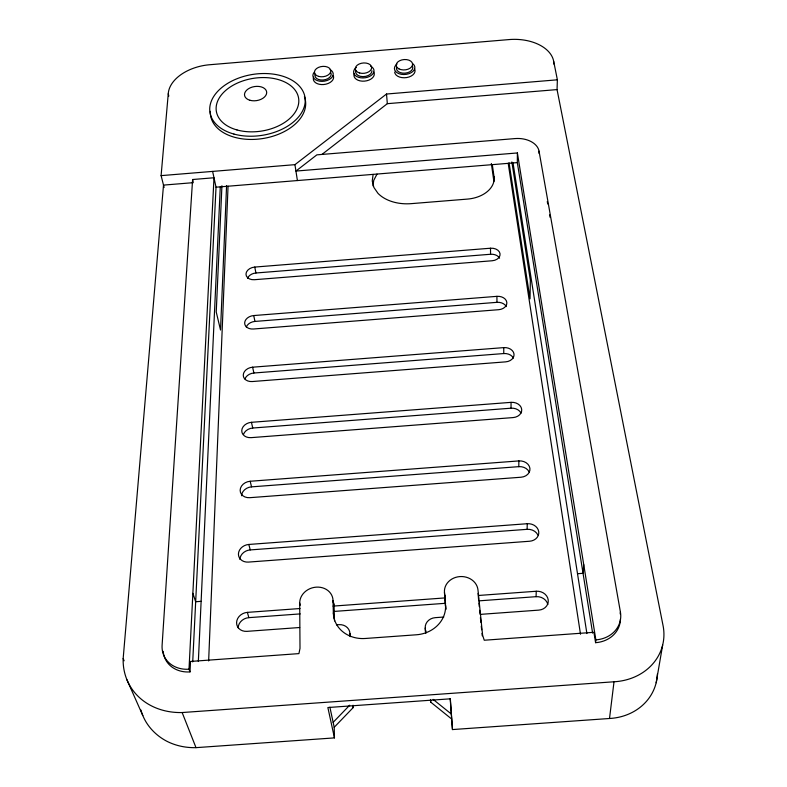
<?xml version="1.0" encoding="UTF-8"?>
<svg xmlns="http://www.w3.org/2000/svg" width="787" height="787" viewBox="0 0 787 787"><rect width="100%" height="100%" fill="white"/><g stroke="black" fill="none" stroke-linecap="round" stroke-linejoin="round"><path stroke-width="1.18" d="M521.014 413.096A9.621 7.634 1.1 0 0 511.038 408.197L511.048 402.354L251.437 422.314A9.621 7.565 -13.8 0 0 241.757 430.705A9.621 7.565 -13.8 0 0 251.112 437.641L513.075 417.582A9.67 7.644 1 0 0 521.683 409.23A9.67 7.644 1 0 0 511.048 402.354M592.621 633.132L517.325 162.604L517.393 152.953L295.942 171.064L316.866 154.852L515.072 138.581A21.78 14.628 -1 0 1 539.046 151.183L620.412 612.011L620.186 613.919M529.159 471.934A9.965 8.175 2.5 0 0 518.8 466.652L518.859 460.916L250.177 481.26A9.975 8.096 -15.5 0 0 240.153 490.212A9.975 8.096 -15.5 0 0 249.823 497.679L521.033 477.227A10.015 8.185 2.4 0 0 529.907 468.324A10.015 8.185 2.4 0 0 518.859 460.916M537.895 535.032A10.339 8.765 4.5 0 0 527.133 529.326L527.231 523.719L248.82 544.456A10.359 8.677 -18 0 0 238.431 554.028A10.359 8.677 -18 0 0 248.446 562.085L529.572 541.249A10.398 8.785 4.3 0 0 538.731 531.717A10.398 8.785 4.3 0 0 527.231 523.719M538.997 153.337L539.046 151.183M547.831 604.455A10.743 9.414 7.6 0 0 536.085 596.674L536.242 591.253L478.712 595.454M553.654 63.973L553.723 61.524A40.57 25.587 -1.6 0 0 508.412 39.635L210.247 64.691A40.265 25.322 -10.2 0 0 168.261 93.732L161.099 175.629L164.109 187.473M450.184 698.61L452.466 729.569L609.512 718.492L614.017 681.778A57.795 50.338 14.7 0 0 662.88 624.721L557.048 89.59L557.373 79.812L553.723 61.524M208.644 660.942L228.053 186.214M226.587 185.663L220.527 330.028L216.238 311.996L221.934 185.742M198.344 661.513L220.281 186.853M192.717 661.916L216.031 187.198L212.618 171.409M189.008 669.196L213.995 177.764L192.608 179.515L162.102 645.281A29.06 24.81 -26.4 0 0 189.008 669.196L190.001 671.901A28.981 24.771 -26.5 0 1 163.184 651.351M190.001 671.901L190.523 661.444L298.922 653.613L300.004 648.36L299.709 603.009A16.802 14.648 -15.1 0 1 316.148 587.151A16.802 14.648 -15.1 0 1 333.039 600.57L334.091 606.197L334.396 618.533A30.772 27.26 -10.9 0 0 334.573 620.913M583.728 564.564L583.049 573.3L577.51 573.713M124.12 660.785L123.166 658.581L163.509 185.102L193.346 182.663M620.412 619.32A29.07 25.282 12.8 0 1 595.582 642.684L595.857 639.87L517.393 152.953M373.117 174.389L372.251 181L373.894 187.454L377.967 193.327A36.989 25.302 -4.5 0 0 411.227 203.646L467.478 199.091A29.099 19.931 -2.6 0 0 494.02 176.652L492.298 164.601M372.999 185.919L373.717 180.41L376.993 174.114M656.171 682.742L662.664 645.035M140.903 710.012A64.672 56.32 -29.2 0 0 145.92 721.787C150.848 729.972 158.079 736.602 166.5 741.079A64.672 56.32 -29.2 0 0 196.002 747.65L334.455 737.891L334.209 727.277L353.127 707.651L353.048 705.231M333.147 722.338L349.703 705.201M322.109 154.311L387.332 103.677L557.048 89.59M161.099 175.629L294.938 164.66L386.515 94.027L557.373 79.812M216.031 187.198L517.325 162.604M254.762 267.068L490.488 248.22A8.765 6.306 -1.3 0 1 500.05 253.798A8.765 6.306 -1.3 0 1 492.16 260.763L254.486 279.71A8.716 6.257 -10.8 0 1 245.987 274.083A8.716 6.257 -10.8 0 1 254.762 267.068L255.942 272.991A8.677 6.247 -10.9 0 0 247.541 278.303M255.942 272.991L490.576 254.26A8.726 6.306 -1.2 0 1 499.568 258.205M253.719 315.557L496.912 296.345A9.05 6.709 -0.7 0 1 506.808 302.316A9.05 6.709 -0.7 0 1 498.692 309.694L253.434 329.005A9.001 6.65 -11.6 0 1 244.659 322.985A9.001 6.65 -11.6 0 1 253.719 315.557L254.949 321.43A8.962 6.64 -11.6 0 0 246.282 327.058M254.949 321.43L496.971 302.336A9.001 6.709 -0.7 0 1 506.267 306.576M252.617 367.195L503.749 347.618A9.346 7.162 0.1 0 1 514 354.012A9.346 7.162 0.1 0 1 505.647 361.863L252.312 381.538A9.306 7.083 -12.6 0 1 243.262 375.084A9.306 7.083 -12.6 0 1 252.617 367.195L253.886 373.008A9.257 7.073 -12.6 0 0 244.934 378.97M253.886 373.008L503.769 353.55A9.306 7.152 0.1 0 1 513.399 358.095M243.498 434.365A9.572 7.555 -13.9 0 1 252.755 428.03L511.038 408.197M241.579 495.751A9.926 8.077 -15.6 0 1 251.545 486.858L518.8 466.652M239.917 559.419A10.3 8.647 -18.1 0 1 250.246 549.916L527.133 529.326M201.128 601.337L195.668 601.74L192.864 593.329M299.69 627.514L246.961 631.351A10.782 9.306 -21.6 0 1 236.582 622.635A10.782 9.306 -21.6 0 1 247.374 612.375L300.004 608.528M333.049 606.108L444.439 597.963M238.136 627.829A10.723 9.277 -21.8 0 1 248.859 617.647L300.191 613.899M334.416 611.401L445.639 603.285M478.634 600.875L536.085 596.674M336.482 624.839L338.931 624.662A10.811 9.621 -14.4 0 1 349.93 633.505L350.481 636.644M443.779 617.038L435.25 617.657A10.811 9.68 -2.9 0 0 425.226 628.036L425.58 632.935M480.306 614.381L538.761 610.122A10.811 9.444 7.4 0 0 548.214 599.91A10.811 9.444 7.4 0 0 536.242 591.253M123.166 658.581A67.387 57.658 -27.1 0 0 182.151 712.54L614.017 681.778M433.096 699.377L451.246 713.957M430.509 700.115L430.696 702.132L451.6 718.964M126.914 679.722L142.801 715.531M182.151 712.54L196.002 747.65M247.374 612.375L248.859 617.647M248.82 544.456L250.246 549.916M250.177 481.26L251.545 486.858M168.261 93.732L168.811 96.103M192.608 179.515L193.1 181.62M251.437 422.314L252.755 428.03M299.709 603.009L300.211 605.252M334.455 737.891L327.864 707.533L450.341 698.817L452.466 729.569M329.891 707.179L334.209 727.277M333.039 600.57L333.344 612.945L334.396 618.533M352.753 705.644L353.127 707.651M547.28 201.551L547.703 203.971M549.621 214.851L550.044 217.261M595.582 642.684L593.919 632.305L484.251 640.234L482.608 635.158L477.984 589.955A16.822 14.766 -0.4 0 0 459.864 576.586A16.822 14.766 -0.4 0 0 444.468 592.414L445.786 609.286L444.468 592.414M513.026 162.958L586.905 633.545M511.855 161.935L530.349 280.3L530.035 298.824L509.051 162.811M294.938 164.66L297.407 180.557M508.195 163.352L580.511 634.263M491.354 163.489L493.911 181.531M478.545 599.32L478.093 593.378M478.919 602.97L479.293 606.62M479.657 610.279L480.031 613.929M480.404 617.579L480.906 622.448M481.27 626.108L481.644 629.757M482.018 633.417L482.264 635.847M425.226 628.036L425.708 633.319A10.743 9.651 -2.8 0 1 425.895 630.81M386.515 94.027L387.332 103.677M430.519 699.722L430.696 702.132M349.93 633.505L350.008 635.955M490.488 248.22L490.576 254.26M494.02 176.652L494.059 180.302M496.912 296.345L496.971 302.336M503.749 347.618L503.769 353.55M445.501 604.76A30.959 27.427 -5.3 0 1 416.48 634.775L365.266 638.483A30.959 27.348 -10.8 0 1 333.344 612.945M304.412 96.653A48.007 30.821 -9 0 1 262.701 138.561A48.007 30.821 -9 0 1 210.404 111.351M657.391 673.987A55.454 49.109 17.1 0 1 609.512 718.492M414.542 68.735A10.231 6.483 -4.6 0 1 406.751 77.549A10.231 6.483 -4.6 0 1 394.671 72.079M373.845 72.138A10.211 6.473 -5.8 0 1 364.499 81.13A10.211 6.473 -5.8 0 1 354.209 73.781M333.216 75.532A10.201 6.463 -7 0 1 323.634 84.534A10.201 6.463 -7 0 1 313.61 77.175M332.694 600.678A16.704 14.609 -15.2 0 1 334.091 606.197M444.852 598.1A16.714 14.717 -0.3 0 1 444.93 595.218M620.412 612.011A29.158 25.322 12.6 0 1 595.857 639.87M349.713 634.755A10.743 9.592 -14.5 0 1 350.402 636.28M412.398 65.98A8.204 5.184 -4.6 0 1 405.079 73.161A8.204 5.184 -4.6 0 1 396.628 67.298M371.966 70.712A8.185 5.175 -5.8 0 1 363.033 76.634A8.185 5.175 -5.8 0 1 355.862 70.712M330.874 72.807A8.185 5.175 -7 0 1 323.182 80.008A8.185 5.175 -7 0 1 315.154 74.116M413.175 64.013A10.251 6.483 -4.6 0 1 410.971 72.797A10.251 6.483 -4.6 0 1 397.169 72.807A10.251 6.483 -4.6 0 1 397.032 64.032M370.736 66.236A10.241 6.473 -5.8 0 1 371.287 75.385A10.241 6.473 -5.8 0 1 356.845 76.595A10.241 6.473 -5.8 0 1 356.363 67.436M330.097 69.63A10.231 6.463 -7 0 1 330.963 78.336A10.231 6.463 -7 0 1 317.338 80.618A10.231 6.463 -7 0 1 314.17 72.306M233.936 134.065A48.115 30.821 -9 0 0 305.238 100.205A48.115 30.821 -9 0 0 233.247 80.363A48.115 30.821 -9 0 0 233.936 134.065M236.976 129.944A41.652 26.679 -9 0 0 298.814 100.736A41.652 26.679 -9 0 0 236.602 83.432A41.652 26.679 -9 0 0 236.976 129.944M249.932 100.274A11.195 7.113 -9 0 0 266.695 92.62A11.195 7.113 -9 0 0 250.128 87.859A11.195 7.113 -9 0 0 249.932 100.274M398.95 68.882A8.214 5.184 -4.7 0 0 412.437 65.39A8.214 5.184 -4.7 0 0 401.813 59.93A8.214 5.184 -4.7 0 0 398.95 68.882M359.679 72.994A8.204 5.175 -5.8 0 0 371.661 67.456A8.204 5.175 -5.8 0 0 359.118 64.032A8.204 5.175 -5.8 0 0 359.679 72.994M318.696 76.418A8.204 5.165 -7 0 0 330.796 70.879A8.204 5.165 -7 0 0 318.41 67.446A8.204 5.165 -7 0 0 318.696 76.418"/></g></svg>
